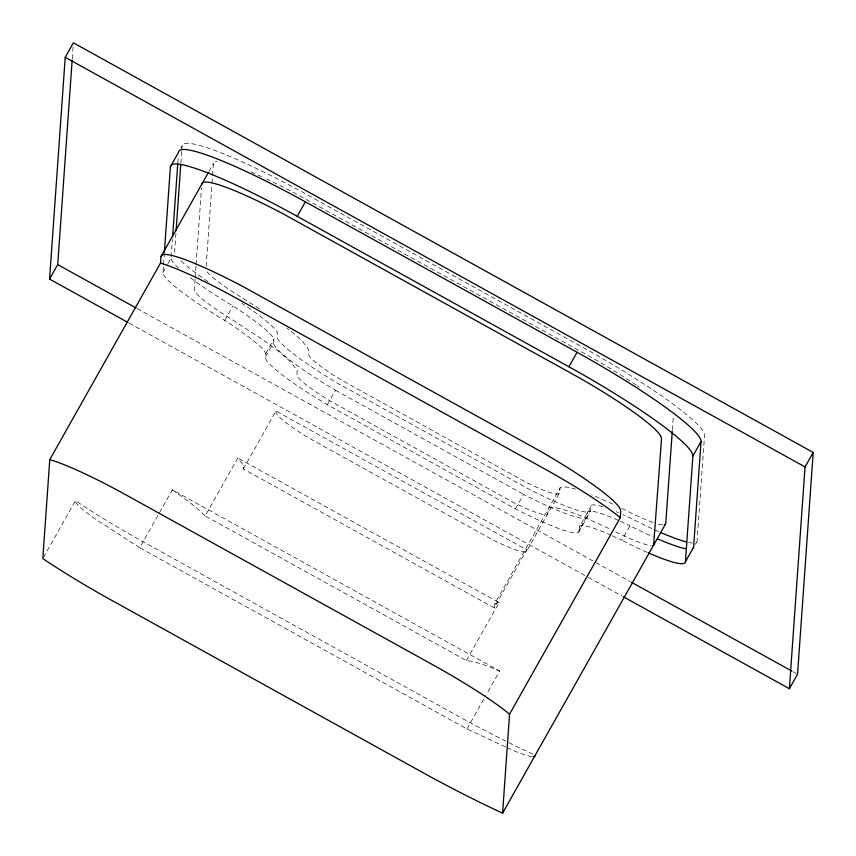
<?xml version="1.0" encoding="UTF-8"?>
<svg xmlns="http://www.w3.org/2000/svg" width="856" height="856" viewBox="0 0 856 856"><rect width="100%" height="100%" fill="white"/><g stroke="black" fill="none" stroke-linecap="round" stroke-linejoin="round"><path stroke-width="0.64" stroke-dasharray="4.28 3.21" d="M72.257 58.764L73.102 46.812M618.171 520.309A77.768 9.748 29.4 0 0 587.451 512.573L587.227 515.879L579.063 530.356A93.86 11.759 29.4 0 1 515.43 508.86L327.345 404.717A93.86 11.759 29.4 0 1 265.585 356.781L265.82 353.475A92.598 11.61 29.4 0 0 224.721 320.422A99.713 12.498 29.4 0 1 162.95 272.486L163.421 265.874M163.517 264.547L164.17 255.302M167.979 263.573L171.114 258.009L172.42 239.498M177.834 162.822L178.294 156.209M175.919 233.292L174.613 251.803A99.713 12.498 29.4 0 0 175.822 255.013M180.862 163.229L181.697 151.33M181.793 150.003L182.071 146.034A143.583 17.997 29.4 0 1 308.866 195.639L580.55 346.07A143.583 17.997 29.4 0 1 704.542 435.33L697.084 541.088A99.713 12.498 29.4 0 1 694.879 542.918M195.061 279.163L194.601 290.986A63.761 7.993 29.4 0 0 228.231 317.084L261.936 339.083A128.528 16.104 29.4 0 1 291.308 362.719L297.192 370.477L296.925 375.335A57.908 7.255 29.4 0 0 329.485 400.608L514.017 502.782A57.908 7.255 29.4 0 0 547.562 514.114L548.493 508.4L550.034 507.672L555.865 507.843A113.709 14.252 29.4 0 1 584.958 517.591L610.168 529.072M195.147 277.847L195.992 265.981M196.078 264.665L201.481 188.192M206.157 266.387L211.924 184.65M212.021 183.334L212.481 176.743M212.577 175.427L213.411 163.56L214.428 161.934A107.61 13.482 29.4 0 1 216.964 161.356M243.339 468.96L275.974 411.041L526.761 549.905L494.126 607.813L243.339 468.96L243.575 465.621L237.829 458.003L205.194 515.922L466.424 660.565L469.623 660.907A113.709 14.252 29.4 0 1 498.706 670.644L499.604 671.029L486.55 694.195M265.585 356.781L273.738 342.304L273.974 338.997A92.598 11.61 29.4 0 0 232.875 305.945A99.713 12.498 29.4 0 1 187.946 275.91M275.974 411.041L275.942 412.571A57.908 7.255 29.4 0 0 308.502 437.833L493.045 540.018A57.908 7.255 29.4 0 0 526.579 551.35L559.214 493.43L560.156 487.717L561.686 486.989L567.528 487.16A113.709 14.252 29.4 0 1 575.51 489.108M494.126 607.813L494.886 603.544L560.156 487.717M526.761 549.905L526.579 551.35M579.063 530.356L579.298 527.05L591.357 505.5M672.345 430.001L673.191 418.135L672.463 415.556M180.905 148.109L182.071 146.034M208.875 171.596L213.411 163.56M162.95 272.486L167.348 264.686M43.453 557.438L75.435 500.685A136.521 17.109 29.4 0 0 148.334 544.619L461.823 718.195A201.791 25.295 29.4 0 0 505.789 741.103M224.721 320.422L232.875 305.945M505.532 747.01A63.761 7.993 29.4 0 1 500.118 744.431L466.969 728.948L139.742 547.765L172.377 489.846L499.604 671.029M265.82 353.475L273.974 338.997M327.345 404.717L335.499 390.24A93.86 11.759 29.4 0 1 273.738 342.304M515.43 508.86L523.594 494.383A93.86 11.759 29.4 0 0 587.227 515.879M466.424 660.565L499.059 602.645L237.829 458.003M466.969 728.948L485.898 695.361M578.87 531.801L590.522 511.118M612.275 535.803A77.768 9.748 29.4 0 1 621.798 540.286L629.952 525.798A99.713 12.498 29.4 0 0 653.042 536.862M695.307 544.363L696.474 542.287M494.886 603.544L499.059 602.645M612.875 504.13L596.611 496.908A113.709 14.252 29.4 0 0 591.689 494.886M621.82 508.389L630.647 512.776A63.761 7.993 29.4 0 0 654.177 522.823M615.689 531.811L618.995 533.459A63.761 7.993 29.4 0 0 650.977 545.593M335.499 390.24L523.594 494.383M137.195 308.599L630.412 581.695M792.87 671.65L796.38 673.586M129.042 323.076L587.195 576.762M588.361 577.404L622.259 596.172M259.4 308.716L239.883 296.401A63.761 7.993 29.4 0 1 206.253 270.303M172.377 489.846L175.683 492.147A128.528 16.104 29.4 0 1 205.066 515.772L205.194 515.922M139.742 547.765L109.354 528.066A63.761 7.993 29.4 0 1 75.724 501.958L75.435 500.685M579.298 527.05A77.768 9.748 29.4 0 1 610.018 534.797M647.115 552.323A99.713 12.498 29.4 0 1 621.798 540.286M178.594 268.099A99.713 12.498 29.4 0 1 171.114 258.009M620.429 521.325A77.768 9.748 29.4 0 1 629.952 525.798M532.946 754.211A201.791 25.295 29.4 0 1 508.828 742.612M532.1 756.576A63.761 7.993 29.4 0 1 507.619 747.973M559.214 493.43A57.908 7.255 29.4 0 1 525.67 482.099L341.137 379.925A57.908 7.255 29.4 0 1 308.577 354.651L308.845 349.794L302.971 342.036A128.528 16.104 29.4 0 0 286.878 328.169M636.222 385.125A107.61 13.482 29.4 0 0 592.459 357.958L296.24 193.938A107.61 13.482 29.4 0 0 266.847 179.129M637.196 385.789A107.61 13.482 29.4 0 1 639.314 387.244M251.086 172.002A107.61 13.482 29.4 0 1 261.39 176.582M662.63 524.91A63.761 7.993 29.4 0 1 657.558 523.883M692.301 542.971A99.713 12.498 29.4 0 1 688.78 542.447M658.767 531.64A99.713 12.498 29.4 0 1 633.451 519.603A77.768 9.748 29.4 0 0 622.793 514.606M602.785 506.731A77.768 9.748 29.4 0 0 590.95 506.367L590.715 509.673A93.86 11.759 29.4 0 1 527.093 488.177L338.997 384.034A93.86 11.759 29.4 0 1 277.237 336.098L277.472 332.791A92.598 11.61 29.4 0 0 241.938 303.366M616.288 511.781A77.768 9.748 29.4 0 1 618.396 512.68M208.115 281.731A99.713 12.498 29.4 0 1 180.316 260.203"/><path stroke-width="1.28" d="M127.876 322.434L49.562 279.077L65.227 57.298L73.381 42.821L813.2 452.46L797.546 674.228L789.382 688.716L623.425 596.814M49.562 279.077L57.727 264.59L72.161 60.091M208.233 172.751L160.96 256.639L160.511 263.081L49.787 459.576L42.8 558.593A136.521 17.109 29.4 0 0 115.699 602.538L429.188 776.114A201.791 25.295 29.4 0 0 502.579 813.179L665.743 523.605L672.26 431.317M164.352 252.648L170.419 166.717L178.583 152.24A143.583 17.997 29.4 0 1 305.367 201.845L577.062 352.276A143.583 17.997 29.4 0 1 701.053 441.536L693.585 547.294A99.713 12.498 29.4 0 1 692.975 548.493M172.602 236.855L177.738 164.138M176.101 230.649L180.766 164.545M502.579 813.179L509.566 714.161L620.29 517.655L620.739 511.214L620.022 508.625A107.61 13.482 29.4 0 0 540.018 451.037L243.799 287.017A107.61 13.482 29.4 0 0 161.987 255.013L160.96 256.639M648.217 552.816A99.713 12.498 29.4 0 0 685.421 561.771L692.889 456.013L701.053 441.536M789.382 688.716L805.047 466.937L813.2 452.46M535.203 755.26L534.765 756.137A63.761 7.993 29.4 0 1 533.748 756.533M170.419 166.717A143.583 17.997 29.4 0 1 297.214 216.322L305.367 201.845M692.889 456.013A143.583 17.997 29.4 0 0 568.898 366.753L577.062 352.276M685.421 561.771L693.585 547.294M201.759 184.243L202.776 182.617A107.61 13.482 29.4 0 1 284.588 214.621L580.807 378.641A107.61 13.482 29.4 0 1 660.811 436.239L661.528 438.818L653.642 545.165A63.761 7.993 29.4 0 1 652.625 545.561M65.227 57.298L805.047 466.937M297.214 216.322L568.898 366.753M57.727 264.59L136.029 307.957M631.578 582.337L791.704 670.997M685.292 548.653A99.713 12.498 29.4 0 1 657.462 538.809M665.305 524.471A63.761 7.993 29.4 0 1 664.277 524.878M160.511 263.081A103.202 12.936 29.4 0 1 234.127 296.979L547.605 470.554A103.202 12.936 29.4 0 1 620.29 517.655M49.787 459.576A103.202 12.936 29.4 0 1 123.403 493.473L436.881 667.049A103.202 12.936 29.4 0 1 509.566 714.161M686.683 541.976A99.713 12.498 29.4 0 1 660.95 532.603"/></g></svg>
